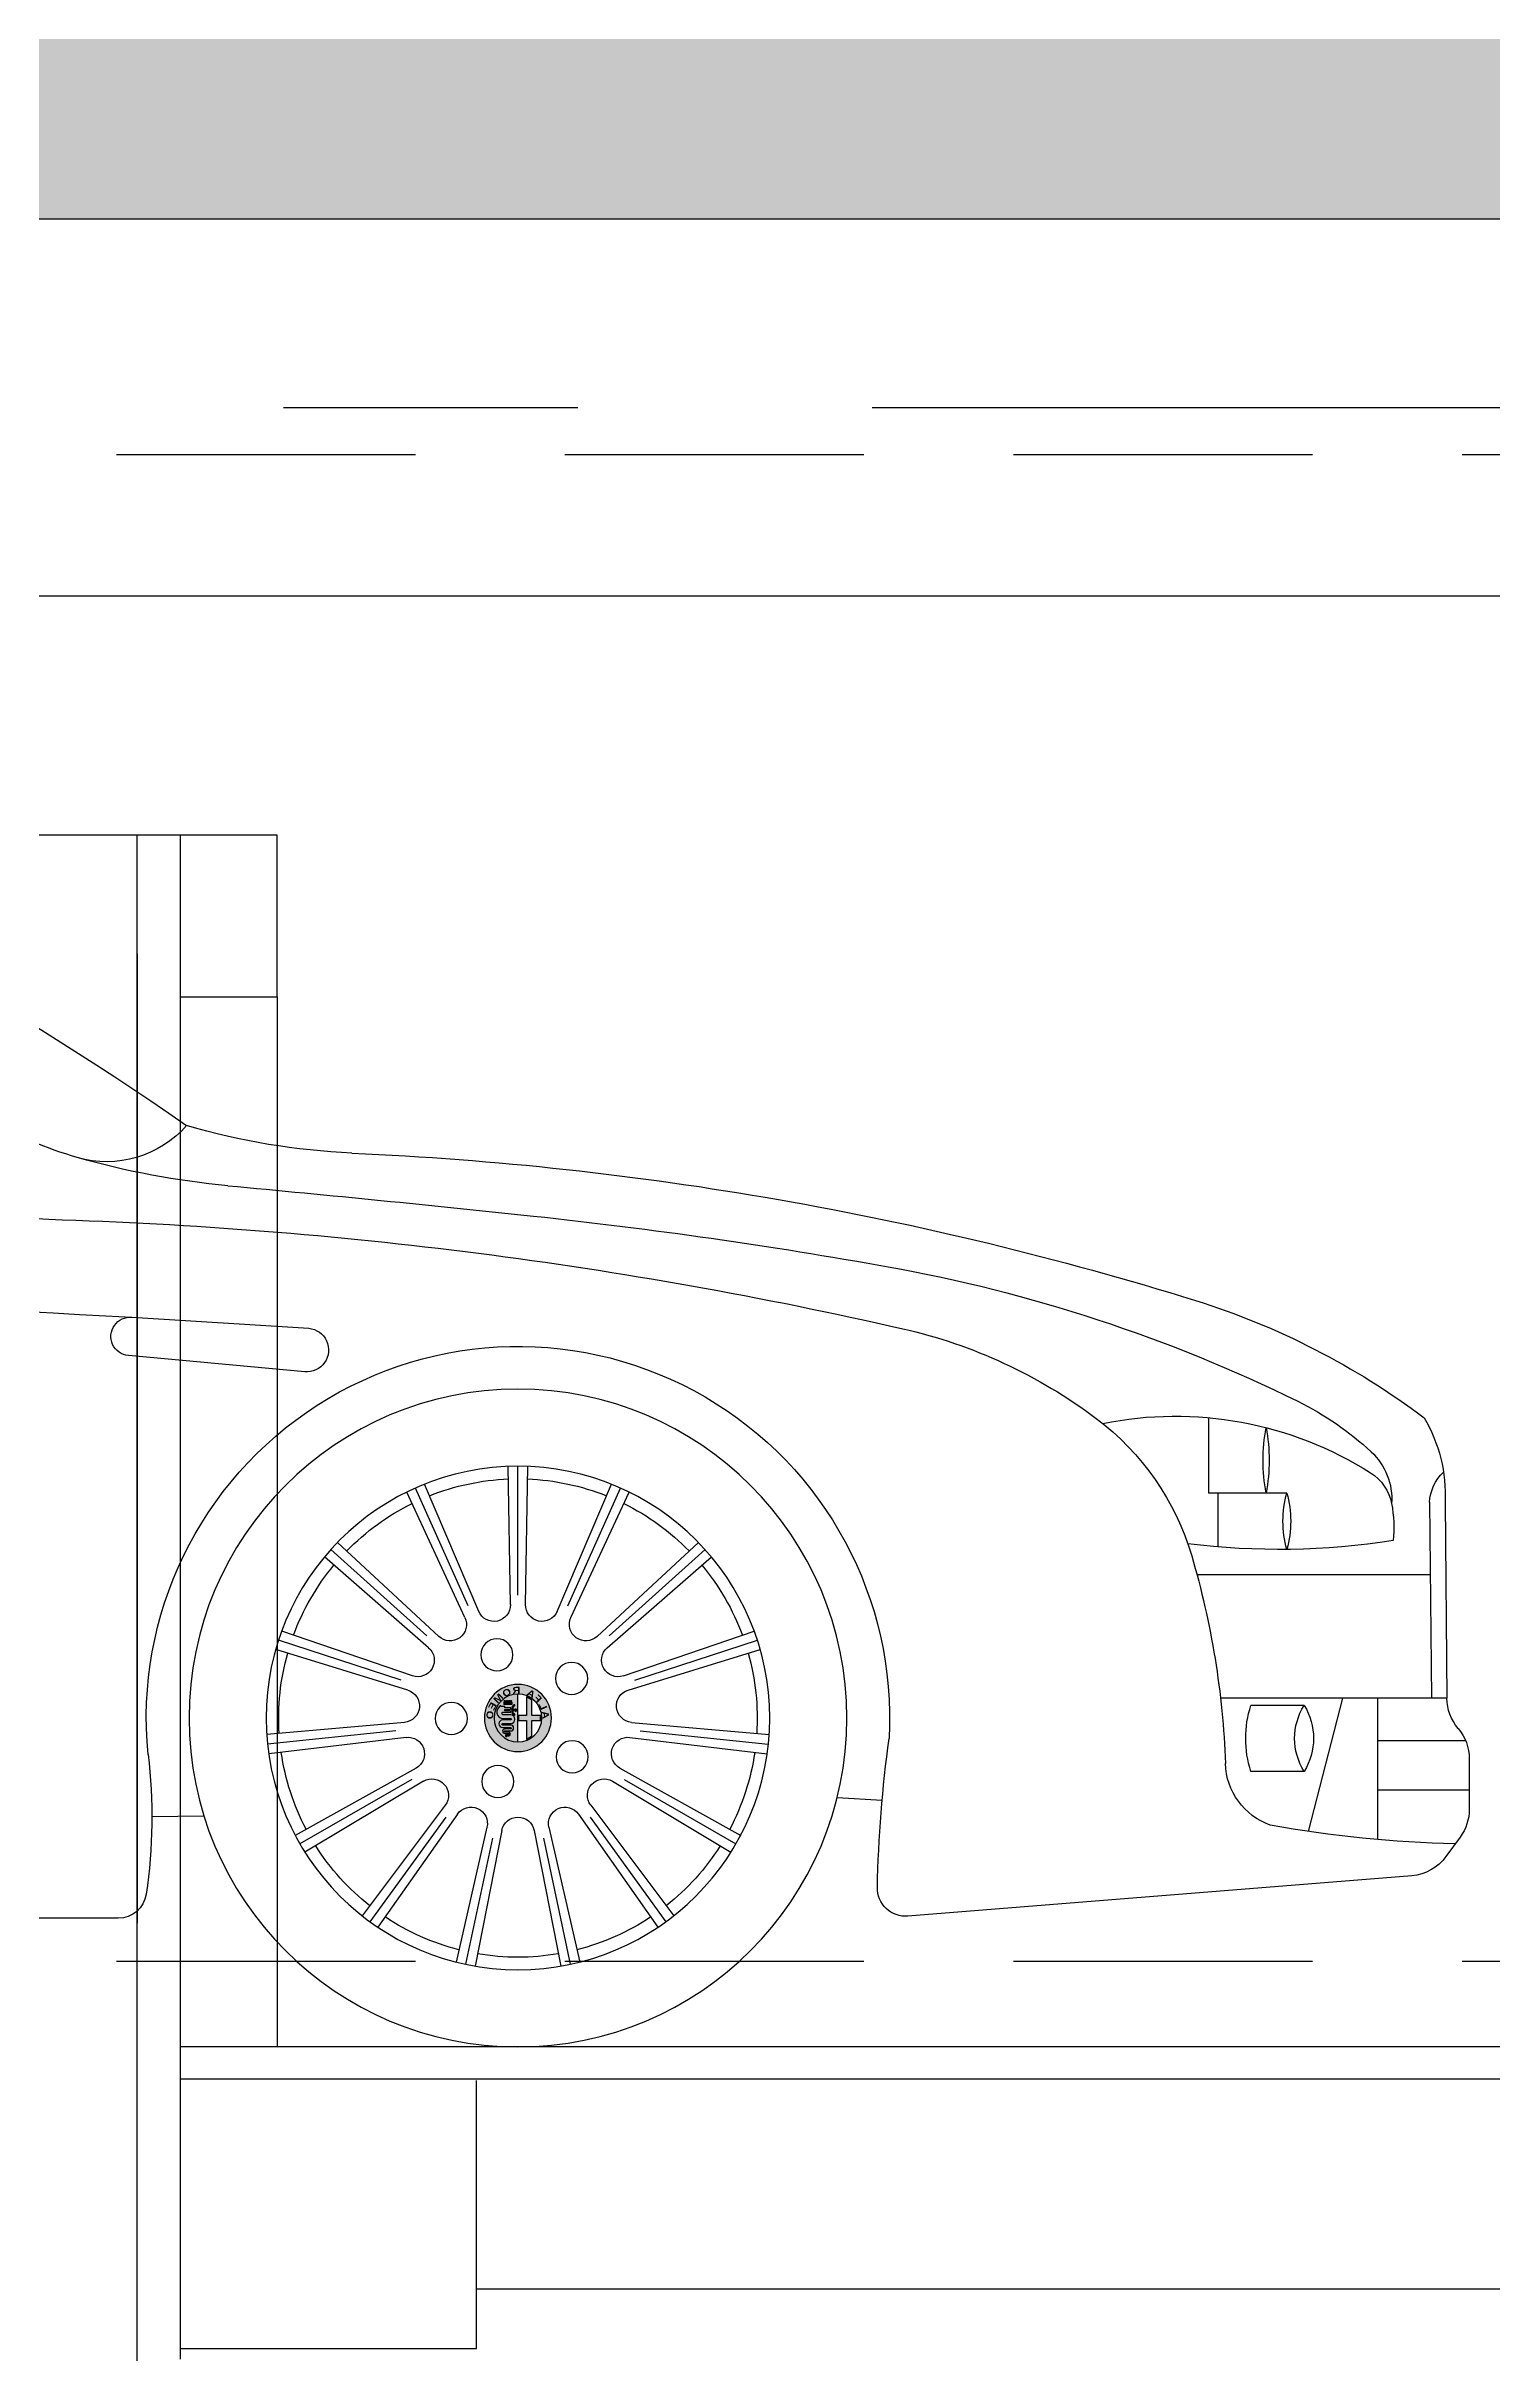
# Model space of a CAD drawing. Extents: x -3644356 to -3532817, y -18707075 to -18638610.
# Drawn here: x -3586781 to -3585245, y -18696801 to -18694350 of the extents above; entities that cross this region are included whole.
import ezdxf

# ---------------------------------------------------------------- set-up
doc = ezdxf.new("R2010")
doc.units = 0
doc.header["$LTSCALE"] = 0.5
doc.linetypes.add('CENTER2', pattern=[1.125, 0.75, -0.125, 0.125, -0.125])
doc.linetypes.add('DASHED', pattern=[19.049999999999997, 12.7, -6.349999999999998])
for name, color, linetype in [('A-BEAM AND SLAB', 7, 'Continuous'), ('A-BEAM HATCH', 252, 'Continuous'), ('A-RAMP', 8, 'Continuous'), ('A-SETBACK', 2, 'DASHED'), ('AUTO', 8, 'Continuous'), ('MULTIPARKING', 30, 'Continuous'), ('S-GRID', 252, 'CENTER2')]:
    doc.layers.add(name, color=color, linetype=linetype)
doc.styles.add('ALFA', font='')
doc.styles.get('ALFA').set_extended_font_data('Arial Black')

# ---------------------------------------------------------------- blocks, each defined once
blk = doc.blocks.new('A$C2ED963C2')
at = {"layer": 'MULTIPARKING'}
for p, q in [((-3448.060297776014, 14875.13198785484), (-1747.017217539251, 14875.13198785484)), ((-3448.060297776014, 14185.51992829144), (-3448.060297776014, 14875.13198785484)), ((-3034.293062042445, 8369.79155935347), (-3034.293062042445, 14875.13198785484)), ((-2850.396512832493, 689.6120595633984), (-2850.396512832493, 14875.13198785484)), ((-3034.293062042445, 10231.73194271326), (-3034.293062042445, 14369.41647750139)), ((-2850.396512832493, 10231.73194271326), (-2850.396512832493, 14369.41647750139)), ((-2850.396512832493, 14369.41647750139), (-2850.396512832493, 10231.73194271326)), ((-2850.396512832493, 14369.41647750139), (-2850.396512832493, 10231.73194271326)), ((-3448.060297776014, 14185.51992829144), (-3448.060297776014, 9703.041541174054)), ((-3034.293062042445, 14185.51992829144), (-3448.060297776014, 14185.51992829144)), ((-3034.293062042445, 14185.51992829144), (-3448.060297776014, 14185.51992829144)), ((-3034.293062042445, 10231.73194271326), (-3034.293062042445, 14185.51992829144)), ((-10378.66149632446, 9703.041541174054), (-3034.293062042445, 9703.041541174054)), ((-10378.66149632446, 9565.119129255414), (-3034.293062042445, 9565.119129255414)), ((-4298.581837896258, 8415.765696674585), (-4298.581837896258, 9559.602232784033)), ((-4298.581837896258, 8415.765696674585), (-4298.581837896258, 9559.602232784033)), ((-4213.018763639033, 9565.119129255414), (-3034.293062042445, 9565.119129255414)), ((-4213.018763639033, 9565.119129255414), (-3034.293062042445, 9565.119129255414)), ((-10378.66149632446, 8668.623451843858), (-4298.581837896258, 8668.623451843858)), ((-3034.293062042445, 8415.765696674585), (-4298.581837896258, 8415.765696674585)), ((-3034.293062042445, 8415.765696674585), (-4298.581837896258, 8415.765696674585))]:
    blk.add_line(p, q, dxfattribs=at)
blk = doc.blocks.new('ESCUT ALFA ROMEO')
at = {"layer": 'AUTO'}
h = blk.add_hatch(color=159, dxfattribs=at)
edge = h.paths.add_edge_path()
edge.add_arc((0, 0), 0.0514745894123594, 0, 360)
edge = h.paths.add_edge_path(flags=16)
edge.add_arc((0, 0), 0.03670150082150528, 0, 360)
h = blk.add_hatch(color=132, dxfattribs=at)
edge = h.paths.add_edge_path(flags=16)
edge.add_arc((0.01230439842967712, 0.009193710016546675), 0.001770013524640172, 104.53757903309469, 186.9248497442118, ccw=False)
edge.add_line((0.01186009859674186, 0.0109070533959823), (0.01997032492229778, 0.0109070533959823))
edge.add_line((0.01997032492226936, 0.0109070533959823), (0.01997032492226936, 0.0130352930644051))
edge.add_line((0.01997032492226936, 0.0130352930644051), (0.0121806418020185, 0.01303529306437667))
edge.add_arc((0.01302944475943946, 0.01548751419161931), 0.002594967228589838, 172.9861588783234, 250.9074013795411, ccw=False)
edge.add_line((0.01045389649499384, 0.01580438333647294), (0.01993005567541672, 0.01580438333647294))
edge.add_line((0.01993005567544515, 0.01580438333647294), (0.01993005567544515, 0.0178920451281499))
edge.add_line((0.01993005567544515, 0.01789204512812148), (0.02615407047616713, 0.01789204512812148))
edge.add_line((0.02615407047616713, 0.01789204512812148), (0.02615407047616713, 0.0184951163294329))
edge.add_line((0.02615407047616713, 0.01849511632946133), (0.02700323440234342, 0.01849511632946133))
edge.add_arc((0.0189201687979903, 0.007226533034781824), 0.01386783757594993, 19.21211782818608, 54.3477538867117, ccw=False)
edge.add_arc((0.02051612437287531, 0.009151401944080817), 0.01179836509675159, -16.050236475467727, 12.922836984152582, ccw=False)
edge.add_arc((0.02329560228332639, 0.008351761411518055), 0.00890614753299908, 284.9415904994007, 343.9497635248197, ccw=False)
edge.add_arc((0.02171977963283211, 0.01468151316382205), 0.01542857460151544, 272.30301574108125, 284.5350066302792, ccw=False)
edge.add_line((0.0223397674097896, -0.0007345994911247544), (0.0110837075164909, -0.0007345994911247544))
edge.add_arc((0.0110837075164909, -0.001883373171438052), 0.001148773680313298, 90, 270)
edge.add_line((0.0110837075164909, -0.003032146851751349), (0.02340287552789277, -0.003032146851751349))
edge.add_arc((0.02340287552789277, -0.00883758168677673), 0.005805434835049538, -89.99999999973357, 90, ccw=False)
edge.add_line((0.02340287552789277, -0.01464301652185895), (0.01123350911490206, -0.0146430165219158))
edge.add_arc((0.01123350911495891, -0.01570853559323382), 0.001065519071318022, 90, 270)
edge.add_line((0.01123350911495891, -0.01677405466455184), (0.02008146804388389, -0.01677405466455184))
edge.add_arc((0.02008146804382704, -0.02021477875706523), 0.003440724092507707, -90.00000000044957, 90, ccw=False)
edge.add_line((0.02008146804382704, -0.02365550284957862), (0.01422309800486232, -0.0236555028495502))
edge.add_arc((0.0142230980048339, -0.02472102192089665), 0.001065519071345022, 89.9999999985481, 270.0000000043557)
edge.add_line((0.01422309800489074, -0.02578654099227151), (0.01785798579089715, -0.02578654099224309))
edge.add_arc((0.01767788947691429, -0.02734370937562858), 0.001567548422441957, -2.5647183338683135, 83.40269467495608, ccw=False)
edge.add_arc((0.01689943580581144, -0.02704504544777819), 0.002373263685858927, 286.58164218449207, 351.05992747085673, ccw=False)
edge.add_arc((0.01584733916394043, -0.02733904571479684), 0.00262933732832728, 311.1266222568582, 350.6446855018206)
edge.add_arc((0.01785148240310264, -0.02790199258461712), 0.000605582832856617, 12.93248128886384, 82.26855012127636)
edge.add_line((0.01793295153416352, -0.02730191479952282), (0.0142230980048339, -0.02730191479955124))
edge.add_arc((0.01422309800489074, -0.02457760011552068), 0.002724314684034823, 89.99999999943208, 269.99999999943213, ccw=False)
edge.add_line((0.01422309800489074, -0.02185328543151854), (0.02008146804385547, -0.02185328543151854))
edge.add_arc((0.02008146804382704, -0.02089061028885908), 0.000962675142648095, 270, 450.000000001607)
edge.add_line((0.02008146804382704, -0.01992793514619962), (0.01123350911493048, -0.01992793514619962))
edge.add_arc((0.01123350911490206, -0.01533983661062166), 0.004588098535577956, 89.99999999932561, 270.0000000003372, ccw=False)
edge.add_line((0.01123350911495891, -0.0107517380750437), (0.0234028755279212, -0.0107517380750437))
edge.add_arc((0.02340287552789277, -0.009581276219250867), 0.001170461855798521, 270, 450.0000000026434)
edge.add_line((0.02340287552786435, -0.008410814363514874), (0.01118357524899238, -0.008410814363486452))
edge.add_arc((0.01118357524902081, -0.001771434201288002), 0.006639380162164343, 90, 270, ccw=False)
edge.add_line((0.01118357524902081, 0.004867945960882025), (0.02320832659975736, 0.004867945960882025))
edge.add_arc((0.02320832659972893, 0.005817945960899351), 0.0009500000000045361, 270, 360)
edge.add_line((0.02415832659974626, 0.005817945960899351), (0.02415832659974626, 0.008030303873567846))
edge.add_arc((0.02320832659972893, 0.008030303873511002), 0.0009500000000045361, 0, 90)
edge.add_line((0.02320832659972893, 0.00898030387355675), (0.01054729507785623, 0.00898030387355675))
edge.add_line((0.01054729507782781, 0.00898030387355675), (0.01054729689872147, 0.00898030409470607))
edge = h.paths.add_edge_path(flags=16)
edge.add_line((0.005085064934348793, 0.005825781786768403), (0.007097406300346165, 0.007597379710603036))
edge.add_line((0.007097406300374587, 0.007597379710603036), (0.007097406300346165, 0.01079879420817065))
edge.add_arc((0.00804740630033507, 0.01223492942830262), 0.001721912997366558, 213.4845402407849, 236.5154597592151, ccw=False)
edge.add_line((0.006611271080174674, 0.01128492942825687), (0.004687676063099389, 0.01128492942825687))
edge.add_arc((0.003329461333635209, 0.01223492942830262), 0.001657482202447695, 34.970772018330706, 325.0292279816693, ccw=False)
edge.add_line((0.00468767606312781, 0.01318492942831995), (0.006611271080203096, 0.01318492942831995))
edge.add_arc((0.008047406300391913, 0.01223492942824578), 0.00172191299746391, 123.48454024079649, 146.5154597592035, ccw=False)
edge.add_line((0.007097406300374587, 0.01367106464843459), (0.007097406300374587, 0.01687247914597378))
edge.add_line((0.007097406300374587, 0.01687247914597378), (0.005085064934377215, 0.01864407706980842))
edge.add_arc((0.005712808700053529, 0.01935712529024158), 0.0009500000000074845, 48.640390584458885, 228.6403905844589, ccw=False)
edge.add_line((0.006340552465701421, 0.02007017351070317), (0.008997406300323973, 0.01773116840115563))
edge.add_line((0.008997406300323973, 0.01773116840115563), (0.008997406300295552, 0.01367106464843459))
edge.add_arc((0.00804740630033507, 0.01223492942830262), 0.001721912997351661, -56.51545976120951, 56.51545975996447, ccw=False)
edge.add_line((0.00899740630026713, 0.01079879420814223), (0.008997406300323973, 0.006738690455449614))
edge.add_line((0.008997406300323973, 0.006738690455421192), (0.006340552465701421, 0.004399685345845228))
edge.add_arc((0.005712808700053529, 0.005112733566335237), 0.0009500000000277506, 131.3596094155411, 311.35960941446507, ccw=False)
h.paths.add_polyline_path([(0.02169868099912264, 0.02426557023630949), (0.009477769950109405, 0.02426557023642317), (0.009477769950166248, 0.02067512777136926), (0.02169868099917949, 0.02067512777142611)], flags=16)
edge = h.paths.add_edge_path(flags=16)
edge.add_arc((0.01805995184926701, 0.0256508149909962), 0.0009519649967387522, 0, 360)
edge = h.paths.add_edge_path(flags=16)
edge.add_arc((0.02060174671359505, 0.0256508149909962), 0.0009519649967387522, 0, 360)
edge = h.paths.add_edge_path(flags=16)
edge.add_arc((0.01558822547465866, 0.0256508149909962), 0.0009519649967387522, 0, 360)
edge = h.paths.add_edge_path(flags=16)
edge.add_arc((0.01311649910002188, 0.0256508149909962), 0.0009519649967387522, 0, 360)
edge = h.paths.add_edge_path(flags=16)
edge.add_arc((0.01057470423569384, 0.0256508149909962), 0.0009519649967387522, 0, 360)
edge = h.paths.add_edge_path()
edge.add_arc((0, 0), 0.03670150082150528, 270, 450)
edge.add_line((0, 0.03670150082149348), (0, -0.03670150082149348))
h = blk.add_hatch(color=22, dxfattribs=at)
edge = h.paths.add_edge_path()
edge.add_line((-0.03449541897171571, 0.004057787664862644), (-0.02124766543400369, 0.004057787664805801))
edge.add_line((-0.02124766543400369, 0.004057787664805801), (-0.02124766543406054, 0.02747610387905297))
edge.add_arc((-2.136485433013036e-13, -1.026366491796438e-13), 0.03473326317475572, 111.7717908271899, 127.71529574562331, ccw=False)
edge.add_line((-0.01288293746802083, 0.03225568931151201), (-0.01288293746802083, 0.004057787664805801))
edge.add_line((-0.01288293746802083, 0.004057787664805801), (-0.0006024279336998006, 0.004057787664805801))
edge.add_line((-0.0006024279336998006, 0.004057787664805801), (-0.000602427933756644, -0.003950046406316687))
edge.add_line((-0.000602427933756644, -0.003950046406316687), (-0.01288293746802083, -0.003950046406316687))
edge.add_line((-0.01288293746802083, -0.003950046406316687), (-0.01288293746802083, -0.03225568931148359))
edge.add_arc((-7.264674972695673e-14, 1.251256043222071e-13), 0.03473326317480251, 232.284704254261, 248.22820917259048, ccw=False)
edge.add_line((-0.02124766543400369, -0.02747610387902455), (-0.02124766543406054, -0.003950046406316687))
edge.add_line((-0.02124766543406054, -0.003950046406316687), (-0.03450792233900302, -0.003950046406316687))
edge.add_arc((1.350308753700347e-14, 3.723106892228323e-14), 0.0347332631747716, 173.2909772940272, 186.5301005188434, ccw=False)
h = blk.add_hatch(color=22, dxfattribs=at)
edge = h.paths.add_edge_path()
edge.add_line((0.005085064934348793, 0.005825781786768403), (0.007097406300374587, 0.007597379710603036))
edge.add_line((0.007097406300374587, 0.007597379710603036), (0.007097406300317743, 0.01079879420819907))
edge.add_arc((0.008047406300151902, 0.01223492942834292), 0.001721912997286021, 213.4845402458095, 236.51545976423978, ccw=False)
edge.add_line((0.006611271080174674, 0.01128492942825687), (0.00468767606312781, 0.01128492942825687))
edge.add_arc((0.003329461333592343, 0.01223492942828841), 0.001657482202494803, 34.970772018330706, 325.0292279816693, ccw=False)
edge.add_line((0.00468767606312781, 0.01318492942831995), (0.006611271080174674, 0.01318492942831995))
edge.add_arc((0.008047406300319828, 0.01223492942812282), 0.001721912997487363, 123.48454023576019, 146.5154597541905, ccw=False)
edge.add_line((0.007097406300374587, 0.01367106464843459), (0.007097406300374587, 0.01687247914597378))
edge.add_line((0.007097406300374587, 0.01687247914597378), (0.005085064934348793, 0.01864407706980842))
edge.add_arc((0.005712808700025107, 0.01935712529025579), 0.0009500000000150786, 48.640390584976274, 228.6403905849762, ccw=False)
edge.add_line((0.006340552465701421, 0.02007017351070317), (0.008997406300323973, 0.01773116840115563))
edge.add_line((0.008997406300323973, 0.01773116840115563), (0.008997406300323973, 0.01367106464837775))
edge.add_arc((0.008047406300347029, 0.01223492942827879), 0.001721912997327359, -56.51545976172088, 56.51545975945311, ccw=False)
edge.add_line((0.00899740630026713, 0.01079879420814223), (0.008997406300323973, 0.006738690455421192))
edge.add_line((0.008997406300323973, 0.006738690455421192), (0.006340552465701421, 0.004399685345845228))
edge.add_arc((0.005712808700025107, 0.005112733566306815), 0.000950000000025745, 131.3596094144574, 311.3596094144574, ccw=False)
h = blk.add_hatch(color=86, dxfattribs=at)
edge = h.paths.add_edge_path()
edge.add_arc((0.01230439842968869, 0.009193710016519748), 0.001770013524667182, 104.537579032991, 186.924849744108, ccw=False)
edge.add_line((0.01186009859674186, 0.0109070533959823), (0.01997032492226936, 0.0109070533959823))
edge.add_line((0.01997032492226936, 0.0109070533959823), (0.01997032492226936, 0.0130352930644051))
edge.add_line((0.01997032492226936, 0.0130352930644051), (0.0121806418020185, 0.0130352930644051))
edge.add_arc((0.01302944475943179, 0.01548751419164464), 0.002594967228577955, 172.9861588785819, 250.9074013799946, ccw=False)
edge.add_line((0.01045389649499384, 0.01580438333647294), (0.01993005567544515, 0.01580438333647294))
edge.add_line((0.01993005567544515, 0.01580438333647294), (0.01993005567544515, 0.01789204512812148))
edge.add_line((0.01993005567544515, 0.01789204512812148), (0.02615407047616713, 0.01789204512812148))
edge.add_line((0.02615407047616713, 0.01789204512812148), (0.02615407047616713, 0.01849511632946133))
edge.add_line((0.02615407047616713, 0.01849511632946133), (0.027003234402315, 0.01849511632946133))
edge.add_arc((0.01892016879796317, 0.007226533034753759), 0.0138678375759892, 19.212117828192504, 54.347753886704595, ccw=False)
edge.add_arc((0.02051612437288866, 0.009151401944108017), 0.01179836509674132, -16.05023647558039, 12.922836984071125, ccw=False)
edge.add_arc((0.02329560228335209, 0.008351761411541985), 0.008906147532989135, 284.9415904993915, 343.9497635248408, ccw=False)
edge.add_arc((0.02171977963293992, 0.01468151316384438), 0.01542857460150297, 272.3030157407614, 284.5350066299594, ccw=False)
edge.add_line((0.0223397674097896, -0.0007345994911247544), (0.0110837075164909, -0.0007345994911247544))
edge.add_arc((0.0110837075164909, -0.001883373171438052), 0.001148773680313298, 90, 270)
edge.add_line((0.0110837075164909, -0.003032146851751349), (0.02340287552789277, -0.003032146851751349))
edge.add_arc((0.02340287552785227, -0.008837581686805152), 0.005805434835053802, -89.99999999960028, 89.99999999960028, ccw=False)
edge.add_line((0.02340287552789277, -0.01464301652185895), (0.01123350911495891, -0.0146430165219158))
edge.add_arc((0.01123350911495891, -0.01570853559323382), 0.001065519071318022, 90, 270)
edge.add_line((0.01123350911495891, -0.01677405466455184), (0.02008146804382704, -0.01677405466455184))
edge.add_arc((0.02008146804382704, -0.02021477875706523), 0.003440724092513392, -90, 90, ccw=False)
edge.add_line((0.02008146804382704, -0.02365550284957862), (0.01422309800489074, -0.02365550284952178))
edge.add_arc((0.01422309800483674, -0.02472102192089665), 0.001065519071374865, 89.99999999709618, 270.0000000029038)
edge.add_line((0.01422309800489074, -0.02578654099227151), (0.01785798579086872, -0.02578654099221467))
edge.add_arc((0.01767788947684919, -0.02734370937568901), 0.001567548422478716, -2.5647183324248886, 83.40269467533068, ccw=False)
edge.add_arc((0.01689943580584139, -0.02704504544779943), 0.002373263685853513, 286.5816421843057, 351.05992747100777, ccw=False)
edge.add_arc((0.01584733916387129, -0.027339045714839), 0.002629337328356003, 311.126622257983, 350.6446855029432)
edge.add_arc((0.01785148240313848, -0.02790199258455884), 0.0006055828328178635, 12.93248128804889, 82.268550122421)
edge.add_line((0.01793295153416352, -0.02730191479952282), (0.0142230980048339, -0.02730191479957966))
edge.add_arc((0.01422309800486232, -0.0245776001155491), 0.00272431468403056, 89.99999999940229, 269.99999999940223, ccw=False)
edge.add_line((0.01422309800489074, -0.02185328543151854), (0.02008146804382704, -0.02185328543151854))
edge.add_arc((0.02008146804382704, -0.02089061028885908), 0.0009626751426594637, 270, 450)
edge.add_line((0.02008146804382704, -0.01992793514619962), (0.01123350911495891, -0.01992793514619962))
edge.add_arc((0.0112335091149184, -0.01533983661062166), 0.004588098535577956, 89.99999999949421, 270.0000000005058, ccw=False)
edge.add_line((0.01123350911495891, -0.0107517380750437), (0.02340287552789277, -0.0107517380750437))
edge.add_arc((0.02340287552791906, -0.009581276219279289), 0.001170461855764415, 269.9999999987132, 450.0000000026781)
edge.add_line((0.02340287552786435, -0.008410814363514874), (0.01118357524902081, -0.00841081436345803))
edge.add_arc((0.01118357524902081, -0.001771434201288002), 0.006639380162170028, 90, 270, ccw=False)
edge.add_line((0.01118357524902081, 0.004867945960882025), (0.02320832659972893, 0.004867945960882025))
edge.add_arc((0.02320832659972893, 0.005817945960899351), 0.0009500000000173259, 270, 360)
edge.add_line((0.02415832659974626, 0.005817945960899351), (0.02415832659974626, 0.008030303873511002))
edge.add_arc((0.02320832659971472, 0.008030303873525213), 0.0009500000000315367, 359.9999999991429, 449.9999999991429)
edge.add_line((0.02320832659972893, 0.00898030387355675), (0.01054729507782781, 0.00898030387355675))
edge.add_line((0.01054729507782781, 0.00898030387355675), (0.01054729689874989, 0.008980304094677649))
h = blk.add_hatch(color=41, dxfattribs=at)
h.paths.add_polyline_path([(0.02169868099923633, 0.02067512777136926), (0.02169868099923633, 0.02130478447810447), (0.009477769950166248, 0.02130478447810447), (0.009477769950052561, 0.02067512777131242)])
h.paths.add_polyline_path([(0.02169868099917949, 0.02281735981102884), (0.02169868099923633, 0.02426557023642317), (0.009477769950052561, 0.02426557023642317), (0.009477769950109405, 0.02281735981114252)])
h.paths.add_polyline_path([(0.01152666923243828, 0.0256508149909962, 1), (0.009622739238949407, 0.0256508149909962, 1)])
h.paths.add_polyline_path([(0.01406846409676632, 0.0256508149909962, 1), (0.01216453410330587, 0.0256508149909962, 1)])
h.paths.add_polyline_path([(0.01654019047140309, 0.0256508149909962, 1), (0.01463626047791422, 0.0256508149909962, 1)])
h.paths.add_polyline_path([(0.01901191684601145, 0.0256508149909962, 1), (0.01710798685252257, 0.0256508149909962, 1)])
h.paths.add_polyline_path([(0.02155371171033948, 0.0256508149909962, 1), (0.01964978171687903, 0.0256508149909962, 1)])
blk.add_hatch(color=22, dxfattribs=at).paths.add_polyline_path([(0.00947776995002414, 0.02281735981114252), (0.009477769950052561, 0.02130478447810447), (0.02169868099912264, 0.02130478447804762), (0.02169868099912264, 0.02281735981108568)])
for p, q in [((0, -0.03670150082149348), (0, 0.03670150082149348)), ((0.009477769950166248, 0.02426557023642317), (0.02169868099917949, 0.02426557023636633)), ((0.009477769950052561, 0.02426557023642317), (0.009477769950109405, 0.02067512777131242)), ((0.009477769950166248, 0.02281735981114252), (0.02169868099917949, 0.02281735981108568)), ((0.009477769950109405, 0.02130478447810447), (0.02169868099917949, 0.02130478447804762)), ((0.009477769950109405, 0.02067512777136926), (0.02169868099917949, 0.02067512777136926)), ((0.02169868099917949, 0.02426557023642317), (0.02169868099917949, 0.02067512777136926))]:
    blk.add_line(p, q, dxfattribs=at)
for points in [[(-0.03449541897171571, 0.004057787664862644), (-0.02124766543400369, 0.004057787664805801), (-0.02124766543406054, 0.02747610387905297, -0.06967910455580698), (-0.01288293746802083, 0.03225568931151201), (-0.01288293746802083, 0.004057787664805801), (-0.0006024279336998006, 0.004057787664805801), (-0.000602427933756644, -0.003950046406316687), (-0.01288293746802083, -0.003950046406316687), (-0.01288293746802083, -0.03225568931148359, -0.06967910455535174), (-0.02124766543400369, -0.02747610387902455), (-0.02124766543406054, -0.003950046406316687), (-0.03450792233900302, -0.003950046406316687, -0.05783091371047763)], [(0.005085064934348793, 0.005825781786768403), (0.007097406300374587, 0.007597379710603036), (0.007097406300317743, 0.01079879420819907, -0.1008309868139738), (0.006611271080174674, 0.01128492942825687), (0.00468767606312781, 0.01128492942825687, -3.174417823084379), (0.00468767606312781, 0.01318492942831995), (0.006611271080174674, 0.01318492942831995, -0.1008309868139738), (0.007097406300374587, 0.01367106464843459), (0.007097406300374587, 0.01687247914597378), (0.005085064934348793, 0.01864407706980842, -0.9999999999999999), (0.006340552465701421, 0.02007017351070317), (0.008997406300323973, 0.01773116840115563), (0.008997406300323973, 0.01367106464837775, -0.5374932572961608), (0.00899740630026713, 0.01079879420814223), (0.008997406300323973, 0.006738690455421192), (0.006340552465701421, 0.004399685345845228, -0.9999999999999999)], [(0.01054729689874989, 0.008980304094677649, -0.3758119011047338), (0.01186009859674186, 0.0109070533959823), (0.01997032492226936, 0.0109070533959823), (0.01997032492226936, 0.0130352930644051), (0.0121806418020185, 0.0130352930644051, -0.3537318821598199), (0.01045389649499384, 0.01580438333647294), (0.01993005567544515, 0.01580438333647294), (0.01993005567544515, 0.01789204512812148), (0.02615407047616713, 0.01789204512812148), (0.02615407047616713, 0.01849511632946133), (0.027003234402315, 0.01849511632946133, -0.1545206204298995), (0.03201566205481754, 0.01178997202237042, -0.1270966791519424), (0.03185458506726491, 0.00588938906275871, -0.2633161622381289), (0.0255919117894905, -0.0002532619197097574, -0.05342286491686486), (0.0223397674097896, -0.0007345994911247544), (0.0110837075164909, -0.0007345994911247544, 0.9999999999999999), (0.0110837075164909, -0.003032146851751349), (0.02340287552789277, -0.003032146851751349, -0.9999999999930237), (0.02340287552789277, -0.01464301652185895), (0.01123350911495891, -0.0146430165219158, 0.9999999999999999), (0.01123350911495891, -0.01677405466455184), (0.02008146804382704, -0.01677405466455184, -0.9999999999999999), (0.02008146804382704, -0.02365550284957862), (0.01422309800489074, -0.02365550284952178, 1.000000000050681), (0.01422309800489074, -0.02578654099227151), (0.01785798579086872, -0.02578654099221467, -0.3937462346346529), (0.01924386770812703, -0.02741385376947392, -0.2890052467170597), (0.01757672088660911, -0.02931961473493061, 0.1741595553718153), (0.0184417043099927, -0.0277664615251183, 0.3121167451970536), (0.01793295153416352, -0.02730191479952282), (0.0142230980048339, -0.02730191479957966, -0.9999999999999999), (0.01422309800489074, -0.02185328543151854), (0.02008146804382704, -0.02185328543151854, 0.9999999999999999), (0.02008146804382704, -0.01992793514619962), (0.01123350911495891, -0.01992793514619962, -1.000000000008828), (0.01123350911495891, -0.0107517380750437), (0.02340287552789277, -0.0107517380750437, 1.000000000034602), (0.02340287552786435, -0.008410814363514874), (0.01118357524902081, -0.00841081436345803, -0.9999999999999999), (0.01118357524902081, 0.004867945960882025), (0.02320832659972893, 0.004867945960882025, 0.414213562373095), (0.02415832659974626, 0.005817945960899351), (0.02415832659974626, 0.008030303873511002, 0.414213562373095), (0.02320832659972893, 0.00898030387355675), (0.01054729507782781, 0.00898030387355675)]]:
    blk.add_lwpolyline(points, format="xyb", close=True, dxfattribs=at)
at = {"layer": 'AUTO', "color": 7}
for radius in [0.0514745894123594, 0.03670150082150528]:
    blk.add_circle((0, 0), radius, dxfattribs=at)
at = {"layer": 'AUTO'}
for centre in [(0.01057470423569384, 0.02565081499096777), (0.01311649910002188, 0.02565081499096777), (0.01558822547465866, 0.02565081499096777), (0.01805995184926701, 0.02565081499096777), (0.02060174671359505, 0.02565081499096777)]:
    blk.add_circle(centre, 0.0009519649967387522, dxfattribs=at)
at = {"layer": 'AUTO', "color": 7, "style": 'ALFA'}
for s, rotation, p in [('F', 46.81738889348867, (-0.03024466458546726, 0.022424165699789)), ('A', 28.62159593021241, (-0.02295348604906167, 0.02997069163319566)), ('R', 358.7992349045449, (-0.003685982427555246, 0.03753931561831791)), ('O', 333.1389461840307, (0.009156655752008191, 0.03732903038525137)), ('M', 314.3341532140023, (0.02152737346543176, 0.03151676420065996)), ('A', 82.39464071953326, (-0.03796406817593834, -0.001897067030711241)), ('L', 66.44724187405258, (-0.03585962215402105, 0.0113881775599225)), ('E', 298.2908887422592, (0.03193079120111975, 0.02055942184512105)), ('O', 269.1630931085684, (0.03794003890303088, 0.01125173112512812))]:
    blk.add_text(s, height=0.01045, rotation=rotation, dxfattribs=at).set_placement(p)
blk = doc.blocks.new('car_side')
at = {"layer": 'AUTO'}
for p, q in [((-2092.506092627998, 530.8284430253552), (-2092.506092627998, 450.8276639740216)), ((-1367.259178663604, 332.2866426117253), (-1369.576692207251, 479.0368542337092)), ((-1359.233456599526, 342.2342337537557), (-1359.233456599526, 479.2370419962099)), ((-1351.207734534983, 332.2866426117253), (-1348.890220991336, 479.0368542337092)), ((-2175.60668556625, 450.8276639740216), (-2092.506092627998, 450.8276639740216)), ((-2102.282641323283, 450.8276639740216), (-2102.282641323283, 393.6027502110228)), ((-1415.518166463822, 318.6170383214485), (-1477.324008880649, 451.7374098777073)), ((-1412.23235435551, 330.9689702743199), (-1467.956416672096, 456.1272634286433)), ((-1400.854442591779, 325.145748822717), (-1458.425977066625, 460.1513557371218)), ((-1317.612470606808, 325.145748822717), (-1260.040936131962, 460.1513557371218)), ((-1306.234558843076, 330.9689702743199), (-1250.510496526491, 456.1272634285269)), ((-1302.948746734764, 318.6170383214485), (-1241.142904317938, 451.7374098777073)), ((-2343.697101975791, 440.9432251683902), (-2345.583707434591, 232.8502780785784)), ((-2327.172701145988, 440.9432251683902), (-2329.059306605253, 232.8502780785784)), ((-1443.30450405553, 298.4290823633783), (-1550.810445217416, 398.3463886473328)), ((-1275.162409143057, 298.4290823634947), (-1167.656467981171, 398.3463886473328)), ((-1454.045016597956, 286.5005347180413), (-1564.652396245394, 382.9733446059981)), ((-1456.067261210177, 299.1210462334566), (-1557.880189231597, 390.7938183855731)), ((-1264.42189660063, 286.5005347181577), (-1153.814516953193, 382.9733446059981)), ((-1262.399651988409, 299.1210462334566), (-1160.586723967455, 390.7938183856895)), ((-2327.872058245819, 363.8040017841849), (-2080.279785108753, 363.8040017841849)), ((-1483.158723539673, 252.19725702703), (-1613.456137069501, 294.5334530512337)), ((-1471.217917652801, 256.7561975781573), (-1610.069511613809, 304.3085932548856)), ((-1247.248995545786, 256.7561975782737), (-1108.397401584778, 304.3085932548856)), ((-1235.308189658914, 252.19725702703), (-1105.010776129086, 294.5334530511172)), ((-1476.178086672444, 241.4903670441126), (-1616.461982773151, 284.6345900059678)), ((-1242.288826526143, 241.4903670439962), (-1102.004930425435, 284.6345900059678)), ((-2345.583707434591, 232.8502780785784), (-2105.185495835729, 232.8502780785784)), ((-2271.81189016439, 232.8502780785784), (-2271.81189016439, 82.99411954346579)), ((-2234.796330758836, 232.8502780785784), (-2198.421441491228, 91.5728942709975)), ((-2193.977221793029, 225.3369937411044), (-2137.47788163228, 225.3369937411044)), ((-1479.76820058655, 207.3327148325043), (-1625.956745324191, 194.297958689509)), ((-1488.822381389793, 198.3111520982347), (-1625.074673913885, 183.9904590892838)), ((-1238.698712612037, 207.3327148325043), (-1092.510167874396, 194.297958689509)), ((-1229.644531808794, 198.3111520982347), (-1093.392239284702, 183.9904590892838)), ((-2365.6114428984, 187.5634803498397), (-2271.81189016439, 187.5634803498397)), ((-1478.090367798693, 191.369202194619), (-1623.7944202777, 173.7248101275181)), ((-1240.376545399893, 191.369202194619), (-1094.672492921352, 173.7248101275181)), ((-2369.357841758057, 168.5738942158641), (-2369.357841758057, 115.040003956994)), ((-2193.977221793029, 155.2084995777113), (-2137.47788163228, 155.2084995777113)), ((-1467.47693126183, 158.70440329134), (-1595.725099308882, 87.3363230827963)), ((-1250.989981937222, 158.70440329134), (-1122.741813889705, 87.3363230827963)), ((-2369.357841758057, 135.4812666303478), (-2271.81189016439, 135.4812666303478)), ((-1745.917745195329, 124.2390886291396), (-1698.05164266564, 127.2616767769214)), ((-1472.078936865088, 146.7801285290625), (-1590.726849192753, 78.27872440777719)), ((-1459.451209197752, 144.803444908699), (-1585.381863701157, 69.4213134952588)), ((-1259.0157040013, 144.8034449088154), (-1133.085049497429, 69.4213134952588)), ((-1246.387976333499, 146.7801285290625), (-1127.740064005833, 78.27872440777719)), ((-1436.469381806441, 119.2795397944283), (-1524.601899810135, 1.918324947124347)), ((-1435.823483633343, 106.5143684392096), (-1516.35171384085, -4.323231706162915)), ((-1423.483490722254, 109.8447376579279), (-1507.866193043068, -10.24087775545195)), ((-1294.983422476333, 109.8447376579279), (-1210.600720155984, -10.24087775545195)), ((-1282.643429565243, 106.5143684392096), (-1202.115199357737, -4.323231706162915)), ((-1281.997531392146, 119.2795397945447), (-1193.865013388451, 1.918324947124347)), ((-1025.859676577616, 107.8706279745093), (-970.546250062529, 106.9488983638585)), ((-2359.744900729042, 85.56314069638029), (-2344.575711534359, 64.77941845508758)), ((-1392.10703921644, 95.87504140427336), (-1424.884994154796, -47.18648784165271)), ((-1386.324918929022, 84.47618755116127), (-1414.80940443743, -49.53278062504251)), ((-1376.406357653905, 92.53775851544924), (-1404.650571967475, -51.48744704911951)), ((-1342.060555544682, 92.53775851544924), (-1313.816341231111, -51.48744704923593)), ((-1332.141994269565, 84.47618755116127), (-1303.657508761156, -49.53278062504251)), ((-1326.359873982146, 95.87504140427336), (-1293.581919043791, -47.18648784165271)), ((-2308.184032543562, 44.41616796352901), (-1773.250379887875, 1.533777741715312)), ((-934.8014024249278, -0.7099551038118079), (934.8014024249278, 0.7099551036953926))]:
    blk.add_line(p, q, dxfattribs=at)
blk.add_lwpolyline([(-949.2989624906331, 637.4279883722775), (-1137.085842846893, 625.7843567237724, 1), (-1132.855710458942, 579.5972355988342), (-945.573378784582, 596.7498322022147, 1)], format="xyb", close=True, dxfattribs=at)
for centre, radius in [((-1359.233456599526, 211.9314969372936), 349.237371504131), ((-1359.233456599526, 211.9314969372936), 267.3055450589964), ((-1336.901382856071, 279.0785830760142), 17.05861413168464), ((-1416.193140115589, 253.9201519328635), 17.05861413168464), ((-1359.233456599526, 211.9314969372936), 35.60617185755505), ((-1288.471792470664, 211.4420234207064), 17.05861413168464), ((-1416.76855074428, 170.7348267277703), 17.05861413168464), ((-1337.832416810561, 144.4818995287642), 17.05861413168464)]:
    blk.add_circle(centre, radius, dxfattribs=at)
for centre, radius, start, end in [((861.7837444324978, -1834.710052973009), 3263.966683284988, 112.0148493365724, 124.9383845387396), ((-1214.958056079224, 1545.650523985154), 734.5751643623121, 272.4982010929254, 286.4067276770521), ((-922.6549037471414, 915.5856618974358), 112.9572454519607, 221.3317612468832, 286.1212786501335), ((-1005.633715184871, 1202.672290954157), 411.7953550210114, 286.1212786501335, 300.4067618641985), ((3092.029794811271, -63593.95152832998), 64456.77931920277, 91.72838322522801, 93.5160740633201), ((-1027.545035929419, -2716.976051277248), 3532.16942475629, 92.52148566648377, 107.3114850274228), ((-1131.592647989746, 1647.728297990048), 874.3290106528754, 275.266448657287, 285.9526267352635), ((1030.574158503674, -21809.05639519205), 22681.89550520289, 95.26644865728697, 96.09004881603568), ((-717.8098931456916, -3971.543521845248), 4715.214979734946, 91.7403483411852, 102.8659249953313), ((-808.7762757926248, -4569.484425742994), 5344.477828110409, 96.09004881603568, 100.1673081909603), ((-1462.084296498448, -926.6262921218295), 1643.501368902839, 100.1673081909603, 116.1852802394878), ((4000.741176364012, -88991.28781016846), 89765.30283507024, 92.59199971489504, 93.16113617128953), ((-1840.916769509204, -107.3825828327099), 798.7555066795853, 107.3114850274228, 126.9796227262275), ((-1646.527733697556, 94.56224848888814), 544.3957600966742, 102.8659249953313, 126.8870498519299), ((-1359.233456599526, 211.9314969372936), 394.5998628861673, 354.3862309456987, 183.1532249499183), ((-2043.71021599276, 256.1606197633082), 325.4446215834243, 116.1852802394878, 132.8854046988355), ((-2181.572762276512, 448.3082716435893), 162.2915445499406, 149.4895944772337, 182.6010662481443), ((-2057.178032566328, 145.1925055889878), 387.2507560613667, 78.52154631347896, 122.3648357226983), ((-1970.044847962912, 485.5361684603849), 186.8171469070078, 169.2928844457049, 190.7071155542951), ((-2337.174068237189, 485.5361684602685), 186.8171469070078, 349.2928844457049, 10.70711555429506), ((-1803.966660919134, 304.3499501345214), 282.1022306941375, 126.8870498519299, 163.5916016400723), ((-2218.732425916474, 444.6031910980819), 68.26107495204224, 132.8854046988355, 184.2613116755828), ((-2374.613475773018, 438.6213057144778), 47.49756211770818, 2.802022322518034, 46.5653971559823), ((-2237.711229853332, 430.0535895250505), 50, 122.3648357226983, 169.0735496249219), ((-1359.233456599526, 211.9314969372936), 254.0055156846108, 92.28633534269244, 111.7136646442891), ((-1359.233456599526, 211.9314969372936), 254.0055156846108, 68.28633535571092, 87.71366465730755), ((-2068.336680674925, 420.8921410057228), 111.3687096309567, 164.4073339272944, 195.5926660727056), ((-2282.876690458041, 420.8921410057228), 111.3687096309567, 344.4073339272944, 15.59266607270559), ((-2158.320614050608, 414.7273537734291), 130.8564368489283, 169.0735496249219, 186.3291959273332), ((-1359.233456599526, 211.9314969372936), 254.0055156846108, 116.2863353610648, 135.713664644554), ((-1359.233456599526, 211.9314969372936), 254.0055156846108, 44.286335355446, 63.71366463893519), ((-2167.257814243902, 1176.834115129896), 785.9218434988175, 261.1345781392708, 277.0750427869868), ((-1219.601476403419, 132.2688440398779), 891.2775551686187, 163.5916016400723, 177.9831371831081), ((-1359.233456599526, 211.9314969372936), 254.0055156846108, 140.2863353518188, 159.7136646479785), ((-1359.233456599526, 211.9314969372936), 254.0055156846108, 20.28633535202151, 39.71366464818125), ((-1431.390825420618, 311.2475948114879), 17.5, 227.0952468991505, 24.90475309491526), ((-1384.756996868644, 332.0103129885392), 17.5, 203.0952469056133, 0.904753091485812), ((-1333.709916329943, 332.0103129885392), 17.5, 179.0952469085142, 336.9047530943866), ((-1287.076087777968, 311.2475948114879), 17.5, 155.0952469050847, 312.9047531008495), ((-1359.233456599526, 211.9314969372936), 254.0055156846108, 164.2863353476313, 183.7136646461514), ((-1465.547989374027, 273.3122210535221), 17.5, 251.0952468986642, 48.90475310397944), ((-1252.91892382456, 273.3122210535221), 17.5, 131.0952468960205, 288.9047531013358), ((-1359.233456599526, 211.9314969372936), 254.0055156846108, 356.2863353538486, 15.71366465236873), ((-2395.581652676687, 233.3035678116139), 50, 319.6619039304708, 359.4805611136268), ((-2137.811788408086, 190.2727466593497), 66.2122143621741, 148.0233442941351, 211.9766557058649), ((-2250.142655177973, 190.2727466593497), 66.2122143621741, 328.0233442941351, 31.97665570586493), ((-2245.449217846151, 190.2727466594661), 113.5222923801404, 342.0085281362793, 17.9914718637208), ((-1481.322404773906, 224.7635624695104), 17.5, 275.0952468942953, 72.90475310460918), ((-1237.144508425146, 224.7635624693939), 17.5, 107.0952468953908, 264.9047531057047), ((-2319.357841758057, 168.5738942158641), 50, 139.6619039304709, 180), ((-3167.086925814394, 0.02627890778239816), 1426.58706780938, 1.288786100388829, 7.661773366983844), ((-1359.233456599526, 211.9314969372936), 254.0055156846108, 188.2863353528392, 207.7136646467563), ((-1475.986531890929, 173.9961231793277), 17.5, 299.095246916592, 96.90475309808176), ((-1242.480381308123, 173.9961231793277), 17.5, 83.09524690191827, 240.904753083408), ((-1359.233456599526, 211.9314969372936), 254.0055156846108, 332.2863353532437, 351.7136646471607), ((-415.1074468274601, 106.62402758596), 555.4388982418435, 173.1022628343747, 188.4635269607696), ((-2182.702868531924, 166.1848863295745), 72.4208361573579, 289.9524470455257, 357.9831371831081), ((-1450.462991621345, 129.7880546438973), 17.5, 323.0952468988182, 120.9047530919679), ((-1268.003921577241, 129.7880546438973), 17.5, 59.09524690803205, 216.9047531011818), ((-2319.357841758057, 115.0400039568776), 50, 180, 216.1241780058468), ((-2386.74127954524, 1384.414948630962), 1306.485720904091, 271.4156488432989, 280.083838632016), ((-1409.165035952348, 99.78333353088237), 17.5, 347.0952469041343, 144.9047530908032), ((-1359.233456599526, 89.1700487047201), 17.5, 11.09524690916552, 168.9047530908345), ((-1309.301877246238, 99.78333353076596), 17.5, 35.09524690919679, 192.9047530958658), ((-1359.233456599526, 211.9314969372936), 254.0055156846108, 212.2863353549649, 231.7136646538122), ((-1359.233456599526, 211.9314969372936), 254.0055156846108, 308.2863353461877, 327.7136646450351), ((-2304.188652563374, 94.25628171558492), 50, 216.1241780058468, 265.4167454070724), ((-1770.853151899762, 31.43784599285573), 30, 265.4167454070724, 1.288786100388829), ((-934.8241865662858, 29.29003624420147), 30, 188.4635269607696, 270.0435144990535), ((-1359.233456599526, 211.9314969372936), 254.0055156846108, 236.2863353499846, 255.7136646403285), ((-1359.233456599526, 211.9314969372936), 254.0055156846108, 284.2863353596715, 303.7136646500155), ((-1359.233456599526, 211.9314969372936), 254.0055156846108, 260.2863353550021, 279.7136646449978)]:
    blk.add_arc(centre, radius, start, end, dxfattribs=at)
at = {"layer": 'AUTO', "xscale": 691.7232806330844, "yscale": 691.7232806330844, "zscale": 691.7232806330844}
blk.add_blockref('ESCUT ALFA ROMEO', (-1359.233456599526, 211.9314969372936), dxfattribs=at)

msp = doc.modelspace()

# ---------------------------------------------------------------- hatches: boundary and pattern name
at = {"layer": 'A-BEAM HATCH'}
h = msp.add_hatch(color=256, dxfattribs=at)
h.dxf.hatch_style = 1
h.paths.add_polyline_path([(-3623677.056273264, -18694933.80134229), (-3623877.056273264, -18694933.80134229), (-3623877.056273263, -18695183.80134229), (-3623677.056273263, -18695183.80134229)])
h.paths.add_polyline_path([(-3623677.056273264, -18694783.80134229), (-3622077.056273264, -18694783.80134229), (-3622077.056273264, -18694733.80134229), (-3623877.056273264, -18694733.80134229), (-3623877.056273264, -18694933.80134229), (-3623677.056273264, -18694933.80134229)])
h.paths.add_polyline_path([(-3584927.059398481, -18694283.80134229), (-3623677.056273264, -18694283.80134229), (-3623877.056273264, -18694283.80134229), (-3623877.056273264, -18694733.80134229), (-3622077.056273264, -18694733.80134229), (-3622077.056273264, -18694533.80134229), (-3616429.229084635, -18694533.80134229), (-3616429.229084635, -18694733.80134229), (-3613429.229084635, -18694733.80134229), (-3613429.229084635, -18694533.80134229), (-3608329.229084638, -18694533.80134229), (-3608329.229084638, -18694733.80134229), (-3605329.229084638, -18694733.80134229), (-3605329.229084638, -18694533.80134229), (-3603692.624116129, -18694533.80134229), (-3603419.438472271, -18694533.80134229), (-3590729.229084638, -18694533.80134229), (-3590729.229084638, -18694733.80134229), (-3590529.229084638, -18694733.80134229), (-3590529.229084638, -18694783.80134229), (-3587127.059397054, -18694783.80134229), (-3587127.059397054, -18694733.80134229), (-3586927.059397054, -18694733.80134229), (-3586927.059397054, -18694533.80134229), (-3584927.059398481, -18694533.80134229)])
h.paths.add_polyline_path([(-3603419.438472271, -18694533.80134229), (-3603692.624116129, -18694533.80134229), (-3603692.624116129, -18694433.80134229), (-3603419.438472271, -18694433.80134229)], flags=16)
h.paths.add_polyline_path([(-3603419.438472271, -18694433.80134229), (-3603692.624116129, -18694433.80134229), (-3603692.624116129, -18694533.80134229), (-3603419.438472271, -18694533.80134229)], flags=16)
h.paths.add_polyline_path([(-3605329.229084638, -18694733.80134229), (-3608329.229084638, -18694733.80134229), (-3608329.229084638, -18694783.80134229), (-3605329.229084638, -18694783.80134229)], flags=17)
h.paths.add_polyline_path([(-3613429.229084635, -18694733.80134229), (-3616429.229084635, -18694733.80134229), (-3616429.229084635, -18694783.80134229), (-3613429.229084635, -18694783.80134229)], flags=17)
h.paths.add_polyline_path([(-3590529.229084638, -18694733.80134229), (-3590729.229084638, -18694733.80134229), (-3590729.229084638, -18694783.80134229), (-3590529.229084638, -18694783.80134229)], flags=17)
h.paths.add_polyline_path([(-3590529.229084638, -18694783.80134229), (-3590729.229084638, -18694783.80134229)], flags=16)
h.paths.add_polyline_path([(-3586927.059397054, -18694733.80134229), (-3587127.059397054, -18694733.80134229), (-3587127.059397054, -18694783.80134229), (-3586927.059397054, -18694783.80134229)], flags=17)
h.paths.add_polyline_path([(-3586927.059397054, -18694783.80134229), (-3587127.059397054, -18694783.80134229)], flags=16)

# ---------------------------------------------------------------- linework, layer by layer
at = {"layer": 'A-BEAM AND SLAB'}
msp.add_lwpolyline([(-3586927.059397054, -18694533.80134229), (-3585127.059398481, -18694533.80134229), (-3585127.059398481, -18695183.80134229), (-3584527.059398541, -18695183.80134229)], dxfattribs=at)
at = {"layer": 'A-SETBACK', "color": 8, "lineweight": -2, "ltscale": 50}
for p, q in [((-3633378.674127065, -18694783.80134229), (-3576966.979398479, -18694783.80134229)), ((-3633378.674127065, -18696383.80134229), (-3576966.979398479, -18696383.80134229))]:
    msp.add_line(p, q, dxfattribs=at)
at = {"layer": 'S-GRID', "ltscale": 5000}
for p, q in [((-3636528.726570711, -18694733.80134229), (-3576280.095664764, -18694733.80134229)), ((-3643095.972184248, -18694933.80134229), (-3576280.095664764, -18694933.80134229))]:
    msp.add_line(p, q, dxfattribs=at)

# ---------------------------------------------------------------- block references
at = {"layer": 'A-RAMP', "xscale": -0.2487372905015945, "yscale": 0.2487372905015945, "zscale": 0.2487372905015945}
msp.add_blockref('A$C2ED963C2', (-3587392.980953874, -18698888.22154505), dxfattribs=at)
at = {"layer": 'AUTO', "xscale": -1}
msp.add_blockref('car_side', (-3587639.044011389, -18696337.40740791), dxfattribs=at)

doc.saveas('drawing.dxf')
